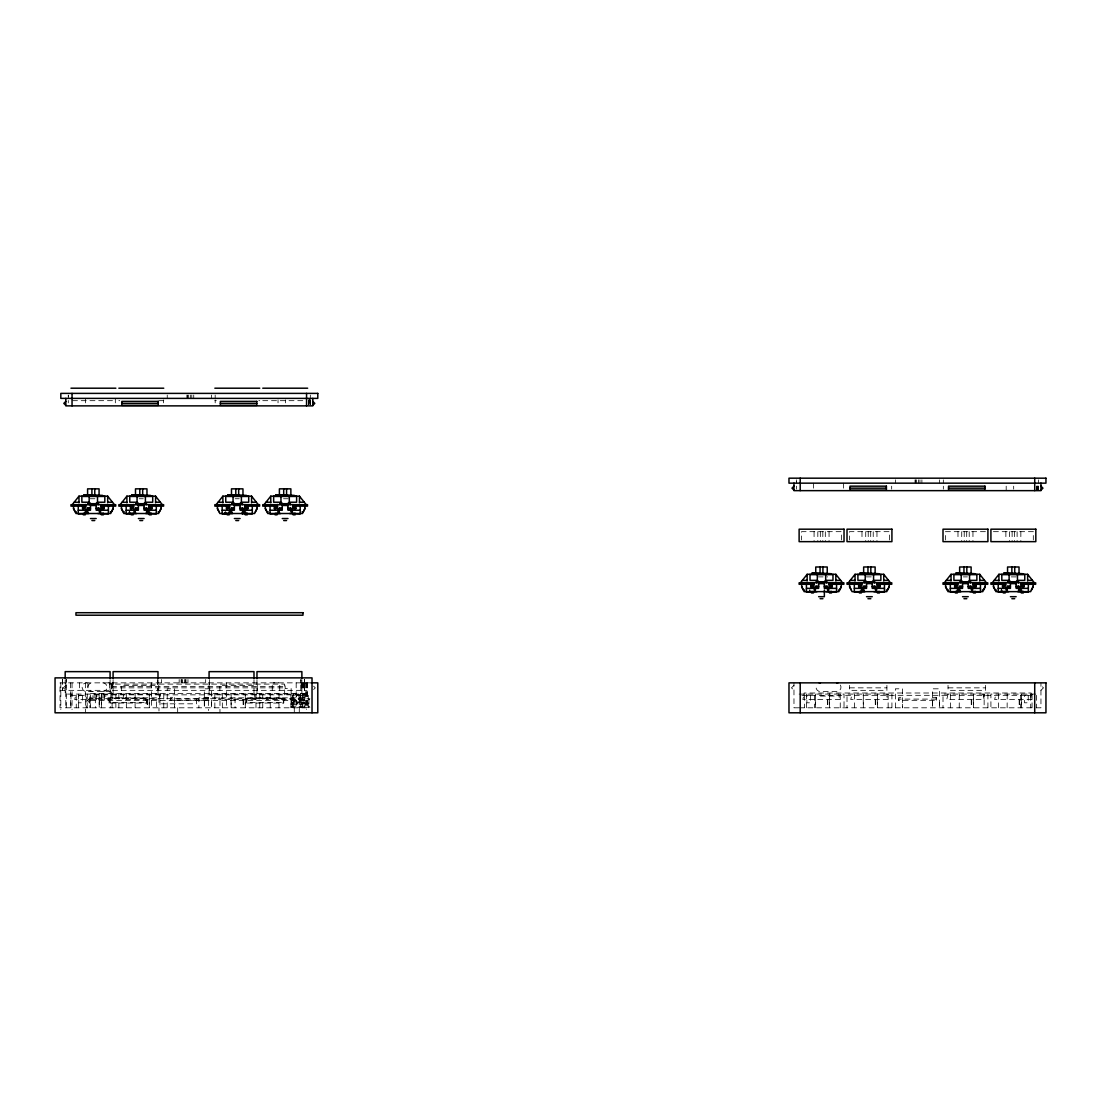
<?xml version="1.0" encoding="UTF-8"?>
<svg xmlns="http://www.w3.org/2000/svg" width="1101" height="1101" viewBox="0 0 1101 1101"><rect width="100%" height="100%" fill="white"/><g stroke="black" fill="none" stroke-linecap="round" stroke-linejoin="round"><path stroke-width="0.75" stroke-dasharray="5 3.75" d="M66.28 682.854L66.28 679.537L66.28 707.805M68.303 398.383L68.317 395.053L68.303 402.87M89.855 703.057L89.855 698.062L87.364 700.566L89.855 703.057L89.869 698.062L87.364 700.566M109.068 703.057L109.068 698.062L146.488 698.062L146.488 703.057L109.068 703.057L109.068 700.566M167.214 707.805L167.214 688.813L174.398 688.813L174.398 707.805L174.398 700.319M170.655 700.319L170.655 697.332L174.398 697.332M208.075 699.094L170.283 699.094L170.283 700.319L208.075 700.319L208.075 697.332L204.332 697.332L204.332 707.805L204.332 688.813L211.392 688.813L211.392 707.805L211.392 702.823M246.28 703.057L246.28 698.062L283.714 698.062L283.714 703.057L246.28 703.057L246.28 700.566M895.374 707.805L895.374 688.813L902.559 688.813L902.559 707.805L902.559 700.319M898.815 700.319L898.815 697.332L902.559 697.332M936.235 699.094L898.444 699.094L898.444 700.319L936.235 700.319L936.235 697.332L932.492 697.332L932.492 707.805L932.492 688.813L939.552 688.813L939.552 707.805L939.552 702.823M300.793 682.854L300.834 679.537L300.793 707.805M304.578 679.537L304.523 690.341M310.303 398.383L310.344 395.053M1038.463 483.16L1038.504 479.843M65.812 685.359L63.321 687.85L65.812 690.341M297.476 703.897L293.444 704.516M313.634 689.515L315.299 687.85L313.634 686.184M793.972 685.359L791.481 687.85L793.972 690.341M1040.954 690.341L1043.459 687.85L1040.954 685.359M72.46 400.681L115.866 400.681M118.853 400.681L119.775 400.681M158.916 400.681L163.76 400.681M214.846 400.681L216.346 400.681M258.831 400.681L259.753 400.681M262.754 400.681L306.161 400.681M90.254 498.753L94.934 498.753M139.208 498.753L143.268 498.753M235.201 498.753L239.261 498.753M283.535 498.753L288.214 498.753M985.423 531.673L945.511 531.673L945.511 539.985M993.405 531.673L1033.316 531.673L1033.316 539.985M818.415 576.896L823.094 576.896M826.837 576.896L827.663 576.896M866.308 576.883L871.428 576.883M963.361 576.896L967.421 576.896M1011.255 576.896L1016.374 576.896M309.78 682.854L60.046 682.854L60.046 707.805L309.904 707.805M111.518 686.597L284.65 686.597M111.518 687.85L284.65 687.85M849.477 687.85L886.911 687.85M948.03 687.85L985.45 687.85M60.046 690.341L307.028 690.341M305.417 693.589L89.855 693.589L89.855 707.805M307.661 694.084L209.08 694.084L209.08 679.647M799.12 694.084L844.027 694.084L844.027 707.805M1035.821 694.084L990.914 694.084L990.914 707.805M70.519 695.323L86.236 695.323L86.236 707.805M801.817 695.323L1031.72 695.323M92.25 696.08L108.476 696.08M820.41 696.08L836.636 696.08M982.932 694.084L984.17 699.575L946.75 699.575L948.002 694.084M123.849 694.084L122.596 699.575L160.017 699.575L158.778 694.084M302.665 697.084L303.917 697.084L303.89 694.084L303.89 707.805M159.989 697.084L159.989 694.084L159.989 707.805M90.365 697.828L156.466 697.828L156.466 707.805M304.908 697.828L198.882 697.828L198.882 707.805M840.256 699.575L802.863 699.575L804.102 694.084M888.149 699.575L850.756 699.575L852.009 694.084M1032.05 699.575L994.657 699.575L995.896 694.084M112.123 699.575L74.703 699.575L75.941 694.084M256.01 699.575L218.59 699.575L219.842 694.084M303.917 699.575L266.497 699.575L267.736 694.084M290.939 699.823L308.899 699.823L309.904 698.832L90.365 698.571L88.369 700.566L90.365 702.562M90.365 700.58L304.908 700.58M293.444 701.516L297.476 702.149M297.353 702.025C307.922 700.539 306.422 705.81 296.857 703.897M304.537 702.768L302.046 702.768L304.537 703.264M290.939 706.209L308.899 706.209L309.904 707.214L290.939 707.214M798.597 707.805L793.972 707.805L793.972 682.854M799.12 707.805L1034.72 707.805M1036.151 707.805L1040.954 707.805L1040.954 682.854M984.17 697.084L984.143 694.084L984.143 707.805M1038.463 486.16L1038.532 490.647M1038.174 486.16L1038.174 490.647M1037.968 486.16L1037.899 489.147M1037.692 486.16L1037.692 489.147M1037.376 486.16L1037.376 489.147M1037.004 486.16L1037.004 490.647M1036.867 486.16L1036.867 489.147M1036.591 486.16L1036.591 490.647M1036.44 695.323L1036.44 707.805M1032.05 707.805L1032.05 694.084L1032.077 697.084L1030.825 697.084L1030.825 694.084M1031.142 695.502L1031.142 692.997L804.102 693.011L804.102 695.502M1030.701 695.323L1030.701 707.805M1020.847 531.673L1020.847 541.651M1020.723 695.323L1020.723 707.805M1019.595 699.575L1019.595 707.805M1019.141 699.575L1019.196 707.805M1017.104 531.673L1017.104 541.651M1014.613 531.673L1014.613 541.651M1013.677 486.16L1013.677 489.147M1012.122 531.673L1012.122 541.651M1009.617 531.673L1009.617 541.651M1007.222 694.084L1007.126 707.805M1006.19 486.16L1006.19 490.647M1005.874 531.673L1005.874 539.985M998.401 694.084L998.401 707.805M987.914 707.805L987.914 694.084L943.007 694.084L943.007 707.805M985.45 685.359L985.45 690.341L948.03 690.341L948.03 685.359M972.954 531.673L972.954 541.651M971.701 699.575L971.701 707.805M971.233 699.575L971.302 707.805M969.21 531.673L969.21 541.651M966.706 531.673L966.706 541.651M964.215 531.673L964.215 541.651M961.723 531.673L961.723 541.651M959.315 694.084L959.232 707.805M957.98 531.673L957.98 539.985M950.493 694.084L950.493 707.805M943.337 479.843L943.337 483.16M943.337 486.16L943.337 489.147M939.593 479.843L939.593 483.16M936.235 697.332L936.235 700.319M921.895 479.843L921.895 483.16M919.954 479.843L919.954 483.16M918.468 479.843L918.468 483.16M916.527 479.843L916.527 483.16M915.633 479.843L915.633 483.16M915.041 479.843L915.041 483.16M895.402 479.843L895.402 483.16M891.92 707.805L891.92 694.084L847.013 694.084L847.013 707.805M891.672 486.16L891.672 489.147M889.429 539.985L889.429 531.673L849.518 531.673L849.518 539.985M888.149 707.805L888.149 694.084L888.177 697.084L886.938 697.084L886.938 694.084M886.911 685.359L886.911 690.341L849.477 690.341L849.477 685.359M876.96 531.673L876.96 541.651M875.708 699.575L875.708 707.805M875.24 699.575L875.309 707.805M873.217 531.673L873.217 541.651M870.712 531.673L870.712 541.651M868.221 531.673L868.221 541.651M865.73 531.673L865.73 541.651M863.322 694.084L863.322 707.805L863.239 699.575M861.987 531.673L861.987 539.985M854.5 694.084L854.5 707.805M843.49 483.16L843.49 489.147M841.522 539.985L841.522 531.673L801.611 531.673L801.611 539.985M840.256 707.805L840.256 694.084L840.283 697.084L839.031 697.084L839.031 694.084M829.053 531.673L829.053 541.651M827.801 699.575L827.801 707.805M827.346 699.575L827.402 707.805M825.31 531.673L825.31 541.651M822.819 531.673L822.819 541.651M820.328 531.673L820.328 541.651M817.823 531.673L817.823 541.651M815.428 694.084L815.428 707.805M815.332 699.575L815.332 707.805M814.396 695.323L814.396 707.805M814.079 531.673L814.079 541.651M813.556 483.16L813.556 489.147M806.606 694.084L806.606 707.805M804.418 695.323L804.418 707.805M796.477 486.16L796.463 489.147M310.303 399.883L310.372 405.87M310.179 399.883L310.179 402.87M310.028 399.883L310.028 405.87M309.739 399.883L309.739 402.87M309.532 399.883L309.532 402.87M309.216 399.883L309.216 402.87M308.899 698.86L308.899 707.172M308.844 399.883L308.844 405.87M308.431 399.883L308.431 405.87M308.28 707.805L308.28 695.323L292.563 695.323L292.563 707.805M307.523 682.868L307.523 707.819M307.028 682.854L307.028 707.805M306.56 682.854L306.56 709.471M305.417 682.854L305.417 707.805M304.908 707.805L304.908 694.841L90.365 694.841L90.365 707.805M304.592 679.537L304.592 690.341M304.248 682.854L304.248 690.341M304.027 682.854L303.959 690.341M303.766 682.854L303.766 690.341M303.436 682.854L303.436 690.341M303.064 682.854L302.926 690.341M302.665 682.854L302.665 690.341M302.665 694.084L302.541 707.805M302.224 682.854L302.224 690.341M301.88 679.647L301.88 694.084M301.578 682.854L301.578 690.341M301.468 682.854L301.468 690.341M301.413 702.149L301.413 703.897M301.275 682.854L301.275 690.341M299.926 697.828L299.926 707.805M299.279 698.832L299.279 712.801M298.921 694.841L298.921 700.58M297.697 702.149L297.697 703.897M296.183 682.854L296.183 707.805M294.284 698.832L294.284 712.801M293.444 699.823L293.444 706.209M291.435 699.575L291.435 707.805M291.146 693.589L291.146 688.593L285.159 688.593L285.159 682.854M291.036 699.575L291.036 707.805M290.939 694.841L290.981 707.805M285.517 399.883L285.517 402.87M284.65 694.841L284.65 684.106L111.518 684.106L111.518 694.841M284.402 698.832L284.402 700.58M283.714 700.566L283.714 703.057M279.737 690.341L279.737 682.854L272.264 682.854L272.264 690.341M279.062 694.084L278.966 707.805M278.03 399.883L278.03 402.87M270.24 694.084L270.24 707.805M262.754 694.084L262.754 707.805M259.753 694.084L259.753 707.805M257.29 690.341L257.29 685.359L219.87 685.359L219.87 690.341M256.973 679.647L256.973 694.084M255.982 707.805L255.982 694.084L256.01 697.084L254.771 697.084L254.771 694.084M253.987 679.647L253.987 694.084M243.541 699.575L243.541 707.805M243.073 699.575L243.142 707.805M235.064 697.828L235.064 707.805M231.155 694.084L231.155 707.805M231.072 699.575L231.072 707.805M226.448 682.868L226.448 707.819M222.333 694.084L222.333 707.805M219.966 700.58L219.966 712.801M215.177 395.053L215.177 398.383M215.177 399.883L215.177 402.87M214.846 694.084L214.846 707.805M211.433 395.053L211.433 398.383M209.396 679.537L209.396 690.341M208.488 700.58L208.488 710.558M208.075 697.332L208.075 700.319M205.653 679.537L205.653 682.854M196.391 698.832L196.391 703.814L158.971 703.814L158.971 698.832M193.735 395.053L193.735 398.383M191.794 395.053L191.794 398.383M190.308 395.053L190.308 398.383M188.367 395.053L188.367 398.383M187.968 679.537L187.968 682.854M187.473 395.053L187.473 398.383M186.881 395.053L186.881 398.383M186.014 679.537L186.014 682.854M185.45 679.537L185.45 682.854M184.528 679.537L184.528 682.854M182.601 679.537L182.601 682.854M181.706 679.537L181.706 682.854M181.114 679.537L181.114 682.854M179.174 679.537L179.174 682.854M177.674 707.805L177.674 712.801M167.242 395.053L167.242 398.383M163.76 707.805L163.76 694.084L65.179 694.084L65.179 679.647M163.512 399.883L163.512 402.87M161.475 679.537L161.475 682.854M158.971 707.805L158.971 711.012M158.75 690.341L158.75 685.359L121.316 685.359L121.316 690.341M157.993 679.647L157.993 694.084M157.732 679.537L157.732 690.341M151.608 682.868L151.608 707.819M147.548 699.575L147.548 707.805M147.08 699.575L147.149 707.805M146.488 700.566L146.488 703.057M135.162 694.084L135.079 707.805M126.34 694.084L126.34 707.805M118.853 694.084L118.853 707.805M115.866 694.084L115.866 707.805M115.33 398.383L115.33 402.87M113.086 679.647L113.086 694.084M112.839 682.868L112.839 687.23A4.363 4.363 0 0 1 108.476 691.593L86.484 691.593A4.363 4.363 0 0 1 82.121 687.23A4.363 4.363 0 0 1 86.484 682.854M112.096 707.805L112.096 694.084L112.123 697.084L110.871 697.084L110.871 694.084M111.022 682.854L111.022 693.589M110.32 697.828L110.32 707.805M110.086 679.647L110.086 694.084M109.563 682.854L109.563 690.341M104.334 694.841L104.334 700.58M99.641 699.575L99.641 707.805M99.241 699.575L99.241 707.805L99.09 693.589M96.351 694.841L96.351 700.58M95.347 697.828L95.347 707.805M87.887 682.868L87.887 687.23A4.363 4.363 0 0 0 92.25 691.593M87.268 694.084L87.172 707.805M85.396 398.383L85.396 402.87M85.369 682.854L85.369 712.801M79.616 682.854L79.616 690.341M78.446 694.084L78.446 707.805M76.258 695.323L76.258 707.805M72.047 682.854L72.047 709.471M70.959 694.084L70.959 707.805M70.519 682.868L70.519 707.819M65.812 682.854L65.812 707.805M60.816 682.854L60.816 709.471M840.407 685.042A4.363 4.363 0 0 1 836.636 691.593L820.41 691.593A4.363 4.363 0 0 1 816.639 685.042M108.476 682.854A4.363 4.363 0 0 1 112.839 687.23M87.887 687.23A4.363 4.363 0 0 1 92.25 682.854M102.696 682.854A4.363 4.363 0 0 1 107.058 687.23A4.363 4.363 0 0 1 102.696 691.593M62.537 679.537L62.537 690.341L62.537 679.537M796.477 479.843L796.463 483.16L796.477 479.843M101.375 694.084L101.388 707.805L101.361 694.084M149.282 694.084L149.296 707.805L149.254 694.084M245.275 694.084L245.289 707.805L245.248 694.084M293.169 694.084L293.183 707.805L293.155 694.084M829.535 694.084L829.548 707.805L829.521 694.084M877.442 694.084L877.442 707.805L877.414 694.084M973.435 694.084L973.435 707.805L973.408 694.084M1021.329 694.084L1021.343 707.805L1021.315 694.084M82.465 695.323L78.722 695.323L78.722 702.796L82.465 702.796L82.465 695.323M300.078 695.323L296.334 695.323L296.334 702.796L300.078 702.796L300.078 695.323M810.625 695.323L806.882 695.323L806.882 702.796L810.625 702.796L810.625 695.323M1028.238 695.323L1024.494 695.323L1024.494 702.796L1028.238 702.796L1028.238 695.323M145.993 698.571L109.563 698.571L109.563 702.562L145.993 702.562L145.993 698.571M283.205 698.571L246.789 698.571L246.789 702.562L283.205 702.562L283.205 698.571"/><path stroke-width="1.5" d="M101.086 504.506L100.508 512.034L99.641 512.034L98.842 508.029L96.2 508.029M148.401 512.034L148.979 504.506M244.394 512.034L244.972 504.506M292.88 504.506L292.302 512.034L291.435 512.034L290.636 508.029L287.994 508.029M829.246 582.649L828.668 590.177L827.801 590.177L827.002 586.172L824.36 586.172M877.139 582.649L876.561 590.177L875.708 590.177L874.896 586.172L872.267 586.172M973.133 582.649L972.555 590.177L971.701 590.177L970.889 586.172L968.261 586.172M1020.462 590.177L1021.04 582.649M87.832 508.029L87.02 512.034L87.832 508.029L90.461 508.029M133.482 504.506L134.061 512.034L134.928 512.034L135.74 508.029L138.368 508.029M231.733 508.029L230.921 512.034L231.733 508.029L234.362 508.029M277.383 504.506L277.961 512.034L278.814 512.034L279.626 508.029L282.255 508.029M813.749 582.649L814.327 590.177L815.18 590.177L815.992 586.172L818.621 586.172M863.9 586.172L863.088 590.177L863.9 586.172L866.528 586.172M959.893 586.172L959.081 590.177L959.893 586.172L962.522 586.172M1005.543 582.649L1006.121 590.177L1006.975 590.177L1007.787 586.172L1010.415 586.172M134.928 512.034L135.74 508.029M278.814 512.034L279.626 508.029M815.18 590.177L815.992 586.172M1006.975 590.177L1007.787 586.172M113.128 508.263L110.692 513.506L75.983 513.506L73.533 508.263M161.035 508.263L158.599 513.506L123.876 513.506L121.44 508.263M257.028 508.263L254.592 513.506L219.87 513.506L217.434 508.263M304.922 508.263L302.486 513.506L267.777 513.506L265.327 508.263M841.288 586.406L838.852 591.636L804.143 591.636L801.693 586.406M889.195 586.406L886.759 591.636L852.036 591.636L849.6 586.406M985.189 586.406L982.753 591.636L948.03 591.636L945.594 586.406M1033.082 586.406L1030.646 591.636L995.937 591.636L993.487 586.406M255.349 511.869L257.028 508.923L257.028 505.868M1031.403 590.012L1033.082 587.067L1033.082 584.012M72.391 504.506L78.983 496.166L107.678 496.166L114.284 504.506M120.284 504.506L126.89 496.166L155.585 496.166L162.177 504.506M216.278 504.506L222.884 496.166L251.579 496.166L258.171 504.506M264.185 504.506L270.777 496.166L299.472 496.166L306.078 504.506M807.143 574.309L800.551 582.649L842.444 582.649L835.838 574.309L807.143 574.309L807.143 580.984M855.05 574.309L848.444 582.649L890.337 582.649L883.745 574.309L855.05 574.309L855.05 580.984M951.044 574.309L944.438 582.649L986.331 582.649L979.739 574.309L951.044 574.309L951.044 580.984M998.937 574.309L992.345 582.649L1034.238 582.649L1027.632 574.309L998.937 574.309L998.937 580.984M97.672 502.221L95.773 503.694M145.58 502.221L143.68 503.694M241.573 502.221L239.674 503.694M289.467 502.221L287.567 503.694M825.833 580.365L823.933 581.823M873.74 580.365L871.841 581.823M969.733 580.365L967.834 581.823M1017.627 580.365L1015.728 581.823M65.812 401.37L63.817 403.379L65.812 405.374M83.869 495.588L83.002 496.455L103.659 496.455L102.806 495.588L83.869 495.023L102.806 495.588M131.762 495.588L130.909 496.455L151.566 496.455L150.699 495.588L131.762 495.023L150.699 495.588M312.794 405.374L314.79 403.379L312.794 401.37M227.756 495.588L226.902 496.455L247.56 496.455L246.693 495.588L227.756 495.023L246.693 495.588M275.663 495.588L274.796 496.455L295.453 496.455L294.6 495.588L275.663 495.023L294.6 495.588M793.972 486.16L791.977 488.156L793.972 490.151M812.029 573.731L811.162 574.598L831.819 574.598L830.966 573.731L812.029 573.153L830.966 573.731M859.922 573.731L859.069 574.598L879.727 574.598L878.859 573.731L859.922 573.153L878.859 573.731M955.916 573.731L955.062 574.598L975.72 574.598L974.853 573.731L955.916 573.153L974.853 573.731M1040.954 490.151L1042.95 488.156L1040.954 486.16M1003.823 573.731L1002.956 574.598L1023.613 574.598L1022.76 573.731L1003.823 573.153L1022.76 573.731M70.959 388.199L115.866 388.199M118.853 388.199L163.76 388.199M214.846 388.199L259.753 388.199M262.754 388.199L307.661 388.199M121.826 403.379L158.241 403.379M220.365 403.379L256.794 403.379M849.986 488.156L886.401 488.156M948.525 488.156L984.955 488.156M74.207 502.221L78.983 502.221M107.678 502.221L112.467 502.221M122.101 502.221L126.89 502.221M155.585 502.221L160.374 502.221M218.094 502.221L222.884 502.221M251.579 502.221L256.368 502.221M266.002 502.221L270.777 502.221M299.472 502.221L304.261 502.221M97.191 503.694L87.997 503.694L87.997 504.506M137.377 503.694L146.571 503.694L146.571 504.506M90.461 505.483L96.2 505.483M138.368 505.483L144.107 505.483M234.362 505.483L240.101 505.483M282.255 505.483L287.994 505.483M85.713 506.143L70.959 506.143L70.959 504.671L115.715 504.671L115.715 506.143L100.962 506.143M133.62 506.143L118.853 506.143L118.853 504.671L163.609 504.671L163.609 506.143L148.855 506.143M229.614 506.143L214.846 506.143L214.846 504.671L259.602 504.671L259.602 506.143L244.849 506.143M277.507 506.143L262.754 506.143L262.754 504.671L307.509 504.671L307.509 506.143L292.756 506.143M144.107 508.029L146.736 508.029L147.548 512.034L146.736 508.029M240.101 508.029L242.729 508.029L243.541 512.034L242.729 508.029M82.575 508.263L84.295 508.263M102.365 508.263L104.1 508.263M130.482 508.263L132.203 508.263M150.273 508.263L151.993 508.263M226.476 508.263L228.196 508.263M246.266 508.263L247.986 508.263M274.369 508.263L276.09 508.263M294.173 508.263L295.894 508.263M87.695 508.758L90.461 508.758M96.2 508.758L98.98 508.758M135.588 508.758L138.368 508.758M144.107 508.758L146.873 508.758M231.582 508.758L234.362 508.758M240.101 508.758L242.867 508.758M279.489 508.758L282.255 508.758M287.994 508.758L290.774 508.758M78.267 510.231L86.029 510.231M87.406 510.231L90.461 510.231L90.461 504.506M99.269 510.231L96.2 510.231L96.2 504.506M100.645 510.231L108.393 510.231M126.175 510.231L133.923 510.231M135.299 510.231L138.368 510.231L138.368 504.506M147.162 510.231L144.107 510.231L144.107 504.506M148.539 510.231L156.301 510.231M222.168 510.231L229.916 510.231M231.293 510.231L234.362 510.231L234.362 504.506M243.156 510.231L240.101 510.231L240.101 504.506M244.532 510.231L252.294 510.231M270.062 510.231L277.824 510.231M279.2 510.231L282.255 510.231L282.255 504.506M291.063 510.231L287.994 510.231L287.994 504.506M292.439 510.231L300.188 510.231M76.409 511.869L75.212 511.869L73.533 508.923L73.533 505.868M84.901 512.034L88.273 512.034M110.265 511.869L111.449 511.869L113.128 508.923L113.128 505.868M124.303 511.869L123.119 511.869L121.44 508.923L121.44 505.868M146.295 512.034L149.667 512.034M158.159 511.869L159.356 511.869L161.035 508.923L161.035 505.868M228.802 512.034L232.173 512.034M242.289 512.034L245.661 512.034M268.204 511.869L267.006 511.869L265.327 508.923L265.327 505.868M302.059 511.869L303.243 511.869L304.922 508.923L304.922 505.868M83.291 513.383L85.3 513.383M131.198 513.383L133.207 513.383M224.604 513.383L229.201 513.383M275.085 513.383L277.094 513.383M225.499 513.74L225.444 512.034L225.154 513.506M83.291 514.814L85.3 514.814M131.198 514.814L133.207 514.814M227.191 514.814L229.201 514.814M275.085 514.814L277.094 514.814M90.461 518.543L96.2 518.543M138.368 518.543L144.107 518.543M234.362 518.543L240.101 518.543M282.255 518.543L287.994 518.543M91.906 520.553L94.769 520.553M139.799 520.553L142.676 520.553M235.793 520.553L238.669 520.553M283.7 520.553L286.563 520.553M802.368 580.365L807.143 580.365M835.838 580.365L840.627 580.365M850.261 580.365L855.05 580.365M883.745 580.365L888.521 580.365M946.254 580.365L951.044 580.365M979.739 580.365L984.514 580.365M994.162 580.365L998.937 580.365M1027.632 580.365L1032.421 580.365M817.644 581.823L826.837 581.823L826.837 582.649M969.238 581.823L960.044 581.823L960.044 582.649M813.763 582.814L799.12 582.814L799.12 584.287L813.873 584.287M829.232 582.814L843.875 582.814L843.875 584.287L829.122 584.287M861.656 582.814L847.013 582.814L847.013 584.287L861.766 584.287M877.125 582.814L891.769 582.814L891.769 584.287L877.015 584.287M957.65 582.814L943.007 582.814L943.007 584.287L957.76 584.287M973.119 582.814L987.762 582.814L987.762 584.287L973.009 584.287M1005.557 582.814L990.914 582.814L990.914 584.287L1005.667 584.287M1021.026 582.814L1035.669 582.814L1035.669 584.287L1020.916 584.287M818.621 583.626L824.36 583.626M866.528 583.626L872.267 583.626M962.522 583.626L968.261 583.626M1010.415 583.626L1016.154 583.626M1016.154 586.172L1018.797 586.172L1019.595 590.177L1018.797 586.172M810.735 586.406L812.455 586.406M830.526 586.406L832.26 586.406M858.642 586.406L860.363 586.406M878.433 586.406L880.153 586.406M954.636 586.406L956.356 586.406M974.426 586.406L976.147 586.406M1002.529 586.406L1004.25 586.406M1022.32 586.406L1024.054 586.406M815.855 586.902L818.621 586.902M824.36 586.902L827.14 586.902M863.748 586.902L866.528 586.902M872.267 586.902L875.034 586.902M959.742 586.902L962.522 586.902M968.261 586.902L971.027 586.902M1007.649 586.902L1010.415 586.902M1016.154 586.902L1018.934 586.902M806.427 588.374L814.19 588.374M815.566 588.374L818.621 588.374L818.621 582.649M827.429 588.374L824.36 588.374L824.36 582.649M828.805 588.374L836.554 588.374M854.335 588.374L862.083 588.374M863.459 588.374L866.528 588.374L866.528 582.649M875.323 588.374L872.267 588.374L872.267 582.649M876.699 588.374L884.461 588.374M950.328 588.374L958.076 588.374M959.453 588.374L962.522 588.374L962.522 582.649M971.316 588.374L968.261 588.374L968.261 582.649M972.692 588.374L980.454 588.374M998.222 588.374L1005.984 588.374M1007.36 588.374L1010.415 588.374L1010.415 582.649M1019.223 588.374L1016.154 588.374L1016.154 582.649M1020.599 588.374L1028.348 588.374M804.57 590.012L803.372 590.012L801.693 587.067L801.693 584.012M838.425 590.012L839.609 590.012L841.288 587.067L841.288 584.012M886.319 590.012L887.516 590.012L889.195 587.067L889.195 584.012M948.456 590.012L947.273 590.012L945.594 587.067L945.594 584.012M982.312 590.012L983.51 590.012L985.189 587.067L985.189 584.012M996.364 590.012L995.166 590.012L993.487 587.067L993.487 584.012M860.968 590.177L864.34 590.177M956.962 590.177L960.333 590.177M1018.342 590.177L1021.714 590.177M811.451 591.526L813.46 591.526M859.358 591.526L861.367 591.526M955.351 591.526L957.361 591.526M1003.245 591.526L1005.254 591.526M809.827 591.636L809.703 590.177M811.451 592.957L813.46 592.957M859.358 592.957L861.367 592.957M955.351 592.957L957.361 592.957M1003.245 592.957L1005.254 592.957M818.621 596.687L824.36 596.687L824.36 590.081M866.528 596.687L872.267 596.687M962.522 596.687L968.261 596.687M1010.415 596.687L1016.154 596.687M820.066 598.696L822.929 598.696M867.96 598.696L870.836 598.696M963.953 598.696L966.829 598.696M1011.86 598.696L1014.723 598.696M310.854 682.854L317.79 682.854L317.79 712.801L55.05 712.801L55.05 677.872L312.023 677.872L312.023 712.801M1010.842 581.823L1008.943 580.365M962.948 581.823L961.049 580.365M866.955 581.823L865.056 580.365M819.048 581.823L817.148 580.365M282.682 503.694L280.783 502.221M234.788 503.694L232.889 502.221M138.795 503.694L136.896 502.221M90.888 503.694L88.988 502.221M851.279 590.012L849.6 587.067L849.6 584.012M219.113 511.869L217.434 508.923L217.434 505.868M970.889 586.172L971.701 590.177M874.896 586.172L875.708 590.177M827.002 586.172L827.801 590.177M290.636 508.029L291.435 512.034M98.842 508.029L99.641 512.034M957.636 582.649L958.214 590.177M861.643 582.649L862.221 590.177M229.476 504.506L230.054 512.034M85.589 504.506L86.167 512.034M1040.954 483.16L1040.954 490.647L793.972 490.647L793.972 483.16M1034.72 478.178L1034.72 490.647M1034.72 682.854L1034.72 712.801M1028.348 584.287L1028.348 592.132L1017.737 591.636M1027.632 574.309L1027.632 580.984M1024.77 574.309L1024.77 580.365L1017.462 580.365L1017.462 574.309M1024.054 584.287L1024.054 586.902L1022.32 586.902L1022.32 584.287M1019.031 573.153L1019.031 566.987L1007.553 566.987L1007.553 573.153M1018.631 582.649L1018.631 581.823L1008.268 581.823L1008.268 582.649M1018.301 581.823L1018.301 582.649M1014.723 566.987L1014.723 573.153M1011.86 566.987L1011.86 573.153M1009.122 574.309L1009.122 580.365L1001.814 580.365L1001.814 574.309M1008.846 591.636L998.222 592.132L998.222 584.287M1007.952 581.823L1007.952 582.649M1004.25 584.287L1004.25 586.902L1002.529 586.902L1002.529 584.287M980.454 584.287L980.454 592.132L969.83 591.636M979.739 574.309L979.739 580.984M976.862 574.309L976.862 580.365L969.554 580.365L969.554 574.309M976.147 584.287L976.147 586.902L974.426 586.902L974.426 584.287M971.123 573.153L971.123 566.987L959.645 566.987L959.645 573.153M970.724 581.823L970.724 582.649M970.408 581.823L970.408 582.649M966.829 566.987L966.829 573.153M963.953 566.987L963.953 573.153M961.214 574.309L961.214 580.365L953.906 580.365L953.906 574.309M960.939 591.636L950.328 592.132L950.328 584.287M960.375 581.823L960.375 582.649M956.356 584.287L956.356 586.902L954.636 586.902L954.636 584.287M884.461 584.287L884.461 592.132L873.836 591.636M883.745 574.309L883.745 580.984M880.869 574.309L880.869 580.365L873.561 580.365L873.561 574.309M880.153 584.287L880.153 586.902L878.433 586.902L878.433 584.287M875.13 573.153L875.13 566.987L863.652 566.987L863.652 573.153M874.731 581.823L874.731 582.649M874.414 582.649L874.414 581.823L864.381 581.823L864.381 582.649M870.836 566.987L870.836 573.153M867.96 566.987L867.96 573.153M865.221 574.309L865.221 580.365L857.913 580.365L857.913 574.309M864.946 591.636L854.335 592.132L854.335 584.287M864.051 581.823L864.051 582.649M860.363 584.287L860.363 586.902L858.642 586.902L858.642 584.287M836.554 584.287L836.554 592.132L825.943 591.636M835.838 574.309L835.838 580.984M832.975 574.309L832.975 580.365L825.667 580.365L825.667 574.309M832.26 584.287L832.26 586.902L830.526 586.902L830.526 584.287M827.236 573.153L827.236 566.987L815.758 566.987L815.758 573.153M826.507 581.823L826.507 582.649M822.929 566.987L822.929 573.153M820.066 566.987L820.066 573.153M817.327 574.309L817.327 580.365L810.019 580.365L810.019 574.309M817.052 591.636L806.427 592.132L806.427 584.287M816.474 581.823L816.474 582.649M816.158 581.823L816.158 582.649M812.455 584.287L812.455 586.902L810.735 586.902L810.735 584.287M800.207 478.178L800.207 490.647M800.207 682.854L800.207 712.801M312.794 398.383L312.794 405.87L65.812 405.87L65.812 398.383M306.56 393.387L306.56 405.87M301.88 678.051L301.88 671.638L256.973 671.638L256.973 678.051M300.188 506.143L300.188 513.988L289.577 513.506M299.472 496.166L299.472 502.84M296.609 496.166L296.609 502.221L289.302 502.221L289.302 496.166M295.894 506.143L295.894 508.758L294.173 508.758L294.173 506.143M290.87 495.023L290.87 488.844L279.393 488.844L279.393 495.023M290.471 504.506L290.471 503.694L279.792 503.694L279.792 504.506M290.141 503.694L290.141 504.506M286.563 488.844L286.563 495.023M283.7 488.844L283.7 495.023M280.961 496.166L280.961 502.221L273.654 502.221L273.654 496.166M280.686 513.506L270.062 513.988L270.062 506.143M280.108 503.694L280.108 504.506M276.09 506.143L276.09 508.758L274.369 508.758L274.369 506.143M270.777 496.166L270.777 502.84M253.987 678.051L253.987 671.638L209.08 671.638L209.08 678.051M252.294 506.143L252.294 513.988L241.669 513.506M251.579 496.166L251.579 502.84M248.702 496.166L248.702 502.221L241.394 502.221L241.394 496.166M247.986 506.143L247.986 508.758L246.266 508.758L246.266 506.143M242.963 495.023L242.963 488.844L231.485 488.844L231.485 495.023M242.564 503.694L242.564 504.506M242.537 512.034L242.537 513.988M242.248 504.506L242.248 503.694L232.215 503.694L232.215 504.506M238.669 488.844L238.669 495.023M235.793 488.844L235.793 495.023M233.054 496.166L233.054 502.221L225.746 502.221L225.746 496.166M232.779 513.506L222.168 513.988L222.168 506.143M231.884 503.694L231.884 504.506M228.196 506.143L228.196 508.758L226.476 508.758L226.476 506.143M222.884 496.166L222.884 502.84M157.993 678.051L157.993 671.638L113.086 671.638L113.086 678.051M156.301 506.143L156.301 513.988L145.676 513.506M155.585 496.166L155.585 502.84M152.709 496.166L152.709 502.221L145.401 502.221L145.401 496.166M151.993 506.143L151.993 508.758L150.273 508.758L150.273 506.143M146.97 495.023L146.97 488.844L135.492 488.844L135.492 495.023M146.254 503.694L146.254 504.506M142.676 488.844L142.676 495.023M139.799 488.844L139.799 495.023M137.061 496.166L137.061 502.221L129.753 502.221L129.753 496.166M136.785 513.506L126.175 513.988L126.175 506.143M136.221 503.694L136.221 504.506M135.891 503.694L135.891 504.506M132.203 506.143L132.203 508.758L130.482 508.758L130.482 506.143M126.89 496.166L126.89 502.84M110.086 678.051L110.086 671.638L65.179 671.638L65.179 678.051M108.393 506.143L108.393 513.988L97.783 513.506M107.678 496.166L107.678 502.84M104.815 496.166L104.815 502.221L97.507 502.221L97.507 496.166M104.1 506.143L104.1 508.758L102.365 508.758L102.365 506.143M99.076 495.023L99.076 488.844L87.598 488.844L87.598 495.023M98.677 503.694L98.677 504.506M98.347 503.694L98.347 504.506M94.769 488.844L94.769 495.023M91.906 488.844L91.906 495.023M89.167 496.166L89.167 502.221L81.859 502.221L81.859 496.166M88.892 513.506L78.267 513.988L78.267 506.143M88.314 503.694L88.314 504.506M84.295 506.143L84.295 508.758L82.575 508.758L82.575 506.143M78.983 496.166L78.983 502.84M72.047 393.387L72.047 405.87M819.282 683.005A4.363 4.363 0 0 1 820.41 682.854M836.636 682.854A4.363 4.363 0 0 1 837.765 683.005M317.79 393.387L60.816 393.387L60.816 398.383L317.79 398.383L317.79 393.387M158.241 401.37L121.826 401.37L121.826 405.374L158.241 405.374L158.241 401.37M256.794 401.37L220.365 401.37L220.365 405.374L256.794 405.374L256.794 401.37M1045.95 478.178L788.977 478.178L788.977 483.16L1045.95 483.16L1045.95 478.178M886.401 486.16L849.986 486.16L849.986 490.151L886.401 490.151L886.401 486.16M984.955 486.16L948.525 486.16L948.525 490.151L984.955 490.151L984.955 486.16M103.37 513.383L101.375 513.383L101.375 514.814L103.37 514.814L103.37 513.383M151.277 513.383L149.268 513.383L149.268 514.814L151.277 514.814L151.277 513.383M247.271 513.383L245.262 513.383L245.262 514.814L247.271 514.814L247.271 513.383M295.164 513.383L293.169 513.383L293.169 514.814L295.164 514.814L295.164 513.383M844.027 529.182L799.12 529.182L799.12 541.651L844.027 541.651L844.027 529.182M891.92 529.182L847.013 529.182L847.013 541.651L891.92 541.651L891.92 529.182M987.914 529.182L943.007 529.182L943.007 541.651L987.914 541.651L987.914 529.182M1035.821 529.182L990.914 529.182L990.914 541.651L1035.821 541.651L1035.821 529.182M831.53 591.526L829.521 591.526L829.521 592.957L831.53 592.957L831.53 591.526M879.438 591.526L877.428 591.526L877.428 592.957L879.438 592.957L879.438 591.526M975.431 591.526L973.422 591.526L973.422 592.957L975.431 592.957L975.431 591.526M1023.324 591.526L1021.329 591.526L1021.329 592.957L1023.324 592.957L1023.324 591.526M302.981 612.707L75.955 612.707L75.955 615.211L302.981 615.198L302.981 612.707M1045.95 682.854L788.977 682.854L788.977 712.801L1045.95 712.801L1045.95 682.854M1001.745 591.636L1001.497 590.177L1001.745 591.636M129.684 513.506L129.45 512.034L129.684 513.506"/></g></svg>
